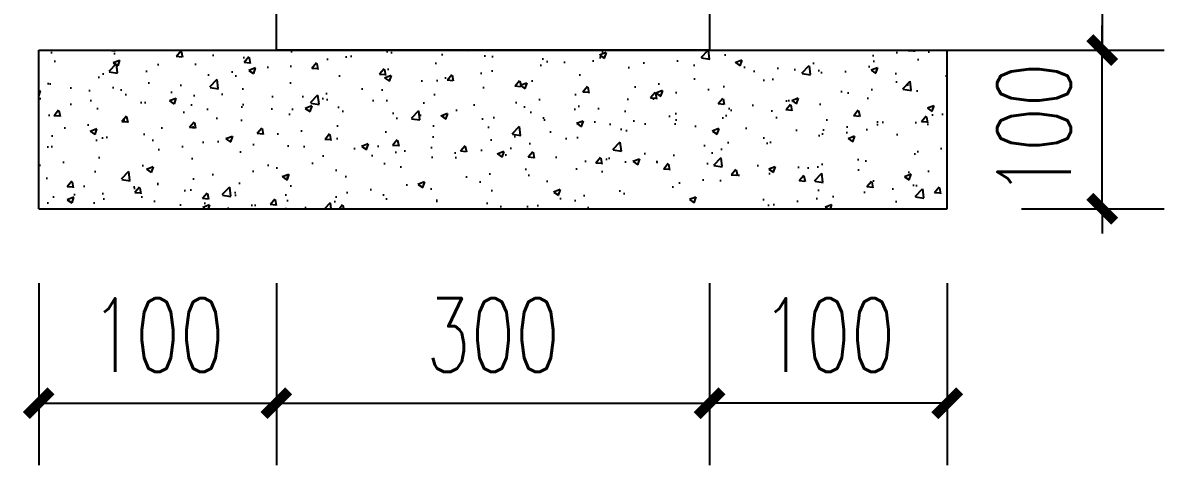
# Model space of a CAD drawing. Extents: x 177291 to 1288761, y 177638 to 322898.
# Drawn here: x 354088 to 363297, y 185465 to 189035 of the extents above; entities that cross this region are included whole.
import ezdxf

# ---------------------------------------------------------------- set-up
doc = ezdxf.new("R2010")
doc.units = 0
doc.header["$LTSCALE"] = 1000
doc.layers.add('AXIS', color=3, linetype='Continuous')
doc.layers.add('TEXT', color=7, linetype='Continuous')
doc.styles.add('_TCH_DIM_T3', font='SIMPLEX', dxfattribs={"width": 0.705882, "bigfont": 'GBCBIG'})
doc.dimstyles.new('TCH-200-10', dxfattribs={"dimtxt": 595, "dimasz": 200, "dimexe": 500, "dimexo": 600, "dimgap": 252.5, "dimtad": 1, "dimdec": 0, "dimlfac": 0.1, "dimzin": 0, "dimdsep": 46, "dimtxsty": '_TCH_DIM_T3', "dimblk": 'ARCHTICK', "dimcen": 0.09, "dimclrd": 124, "dimclre": 124, "dimclrt": 7, "dimazin": 2, "dimtfac": 1, "dimtdec": 0, "dimtix": 1, "dimtmove": 2, "dimatfit": 3, "dimfxl": 1, "dimtolj": 1, "dimtzin": 0, "dimarcsym": 0})

# ---------------------------------------------------------------- blocks, each defined once
blk = doc.blocks.new('_ArchTick')
at = {"color": 0, "linetype": 'ByBlock', "const_width": 0.4}
blk.add_lwpolyline([(-0.5, -0.5), (0.5, 0.5)], dxfattribs=at)
blk = doc.blocks.new('*D1030')
at = {"layer": 'AXIS', "color": 124, "linetype": 'ByBlock', "lineweight": -2, "transparency": 16777216}
for p, q in [((356133.6, 186934), (356133.6, 185465.4)), ((359628.9, 186934), (359628.9, 185465.4)), ((356133.6, 185965.4), (359628.9, 185965.4))]:
    blk.add_line(p, q, dxfattribs=at)
at = {"layer": 'Defpoints', "color": 0, "linetype": 'ByBlock', "transparency": 16777216}
for p in [(356133.6, 187534), (359628.9, 187534), (359628.9, 185965.4)]:
    blk.add_point(p, dxfattribs=at)
at = {"layer": 'AXIS', "color": 124, "linetype": 'ByBlock', "lineweight": -2, "transparency": 16777216, "xscale": 200, "yscale": 200, "zscale": 200, "rotation": 180}
blk.add_blockref('_ArchTick', (356133.6, 185965.4), dxfattribs=at)
at = {"layer": 'AXIS', "color": 124, "linetype": 'ByBlock', "lineweight": -2, "transparency": 16777216, "xscale": 200, "yscale": 200, "zscale": 200}
blk.add_blockref('_ArchTick', (359628.9, 185965.4), dxfattribs=at)
at = {"layer": 'AXIS', "color": 7, "linetype": 'ByBlock', "transparency": 16777216, "insert": (357881.2, 186515.4), "char_height": 595, "attachment_point": 5, "style": '_TCH_DIM_T3'}
blk.add_mtext('\\A1;300', dxfattribs=at)
blk = doc.blocks.new('*D1031')
at = {"layer": 'AXIS', "color": 124, "linetype": 'ByBlock', "lineweight": -2, "transparency": 16777216}
for p, q in [((359931.8, 195813), (363297.5, 195813)), ((362797.5, 195813), (362797.5, 188814)), ((359930.5, 188814), (363297.5, 188814))]:
    blk.add_line(p, q, dxfattribs=at)
at = {"layer": 'Defpoints', "color": 0, "linetype": 'ByBlock', "transparency": 16777216}
for p in [(359331.8, 195813), (359330.5, 188814), (362797.5, 188814)]:
    blk.add_point(p, dxfattribs=at)
at = {"layer": 'AXIS', "color": 124, "linetype": 'ByBlock', "lineweight": -2, "transparency": 16777216, "xscale": 200, "yscale": 200, "zscale": 200}
for p, rotation in [((362797.5, 195813), 90), ((362797.5, 188814), 270)]:
    blk.add_blockref('_ArchTick', p, dxfattribs=dict(at, rotation=rotation))
at = {"layer": 'AXIS', "color": 7, "linetype": 'ByBlock', "transparency": 16777216, "insert": (362247.5, 192313.5), "char_height": 595, "attachment_point": 5, "rotation": 90, "style": '_TCH_DIM_T3'}
blk.add_mtext('\\A1;800', dxfattribs=at)
blk = doc.blocks.new('*D1032')
at = {"layer": 'AXIS', "color": 124, "linetype": 'ByBlock', "lineweight": -2, "transparency": 16777216}
for p, q in [((362797.5, 188814), (362797.5, 189014)), ((362146.5, 188814), (363297.5, 188814)), ((362797.5, 187534), (362797.5, 188814)), ((362146.5, 187534), (363297.5, 187534)), ((362797.5, 187534), (362797.5, 187334))]:
    blk.add_line(p, q, dxfattribs=at)
at = {"layer": 'Defpoints', "color": 0, "linetype": 'ByBlock', "transparency": 16777216}
for p in [(361546.5, 188814), (362797.5, 188814), (361546.5, 187534)]:
    blk.add_point(p, dxfattribs=at)
at = {"layer": 'AXIS', "color": 124, "linetype": 'ByBlock', "lineweight": -2, "transparency": 16777216, "xscale": 200, "yscale": 200, "zscale": 200}
for p, rotation in [((362797.5, 188814), 270), ((362797.5, 187534), 90)]:
    blk.add_blockref('_ArchTick', p, dxfattribs=dict(at, rotation=rotation))
at = {"layer": 'AXIS', "color": 7, "linetype": 'ByBlock', "transparency": 16777216, "insert": (362247.5, 188174), "char_height": 595, "attachment_point": 5, "rotation": 90, "style": '_TCH_DIM_T3'}
blk.add_mtext('\\A1;100', dxfattribs=at)
blk = doc.blocks.new('*D1033')
at = {"layer": 'AXIS', "color": 124, "linetype": 'ByBlock', "lineweight": -2, "transparency": 16777216}
for p, q in [((359628.9, 186934), (359628.9, 185465.4)), ((361546.5, 186934), (361546.5, 185465.4)), ((361546.5, 185965.4), (359628.9, 185965.4))]:
    blk.add_line(p, q, dxfattribs=at)
at = {"layer": 'Defpoints', "color": 0, "linetype": 'ByBlock', "transparency": 16777216}
for p in [(359628.9, 187534), (361546.5, 187534), (359628.9, 185965.4)]:
    blk.add_point(p, dxfattribs=at)
at = {"layer": 'AXIS', "color": 124, "linetype": 'ByBlock', "lineweight": -2, "transparency": 16777216, "xscale": 200, "yscale": 200, "zscale": 200, "rotation": 180}
blk.add_blockref('_ArchTick', (359628.9, 185965.4), dxfattribs=at)
at = {"layer": 'AXIS', "color": 124, "linetype": 'ByBlock', "lineweight": -2, "transparency": 16777216, "xscale": 200, "yscale": 200, "zscale": 200}
blk.add_blockref('_ArchTick', (361546.5, 185965.4), dxfattribs=at)
at = {"layer": 'AXIS', "color": 7, "linetype": 'ByBlock', "transparency": 16777216, "insert": (360587.7, 186515.4), "char_height": 595, "attachment_point": 5, "style": '_TCH_DIM_T3'}
blk.add_mtext('\\A1;100', dxfattribs=at)
blk = doc.blocks.new('*D1034')
at = {"layer": 'AXIS', "color": 124, "linetype": 'ByBlock', "lineweight": -2, "transparency": 16777216}
for p, q in [((354215.9, 186934), (354215.9, 185465.4)), ((356133.6, 186934), (356133.6, 185465.4)), ((354215.9, 185965.4), (356133.6, 185965.4))]:
    blk.add_line(p, q, dxfattribs=at)
at = {"layer": 'Defpoints', "color": 0, "linetype": 'ByBlock', "transparency": 16777216}
for p in [(354215.9, 187534), (356133.6, 187534), (356133.6, 185965.4)]:
    blk.add_point(p, dxfattribs=at)
at = {"layer": 'AXIS', "color": 124, "linetype": 'ByBlock', "lineweight": -2, "transparency": 16777216, "xscale": 200, "yscale": 200, "zscale": 200, "rotation": 180}
blk.add_blockref('_ArchTick', (354215.9, 185965.4), dxfattribs=at)
at = {"layer": 'AXIS', "color": 124, "linetype": 'ByBlock', "lineweight": -2, "transparency": 16777216, "xscale": 200, "yscale": 200, "zscale": 200}
blk.add_blockref('_ArchTick', (356133.6, 185965.4), dxfattribs=at)
at = {"layer": 'AXIS', "color": 7, "linetype": 'ByBlock', "transparency": 16777216, "insert": (355174.7, 186515.4), "char_height": 595, "attachment_point": 5, "style": '_TCH_DIM_T3'}
blk.add_mtext('\\A1;100', dxfattribs=at)

msp = doc.modelspace()

# ---------------------------------------------------------------- hatches: boundary and pattern name
h = msp.add_hatch()
h.set_pattern_fill('AR-CONC', color=256, scale=300)
h.set_pattern_definition([(50, (-685598.3, -677702.23), (546.554, -47.81726), [57.15, -628.65]), (355, (-685598.3, -677702.23), (-105.72848, 573.16993), [45.72, -502.92]), (100.451, (-685552.76, -677706.2), (440.8275, 525.35006), [48.57, -534.27]), (46.1842, (-685598.3, -677549.83), (813.23712, -126.127), [85.725, -942.975]), (96.6356, (-685530.54, -677560.34), (712.2127, 742.27667), [72.855, -801.405]), (351.184, (-685598.3, -677549.8), (712.2138, 742.27535), [68.58, -754.38]), (21, (-685522.1, -677587.93), (454.84464, -306.79656), [57.15, -628.65]), (326, (-685522.1, -677587.93), (185.40609, 552.5639), [45.72, -502.92]), (71.4514, (-685484.2, -677613.5), (640.24947, 245.76857), [48.57, -534.27]), (37.5, (-685598.31, -677702.23), (9.26581, 253.665117), [0, -496.824, 0, -510.54, 0, -504.825]), (7.5, (-685598.3, -677702.23), (200.45899, 300.541724), [0, -291.084, 0, -485.394, 0, -192.405]), (327.5, (-685768.24, -677702.23), (406.771786, -17.186232), [0, -190.5, 0, -594.36, 0, -788.67]), (317.5, (-685844.44, -677702.23), (444.38754, 76.27947), [0, -247.65, 0, -394.716, 0, -560.07])])
h.paths.add_polyline_path([(361546.48, 187534.04), (361546.48, 188814.04), (354215.93, 188814.04), (354215.93, 187534.04)])

# ---------------------------------------------------------------- linework, layer by layer
at = {"color": 7, "linetype": 'Continuous'}
for p, q in [((354215.93, 188814.04), (361546.48, 188814.04)), ((354215.93, 187534.04), (354215.93, 188814.04)), ((361546.48, 187534.04), (361546.48, 188814.04)), ((354215.93, 187534.04), (361546.48, 187534.04))]:
    msp.add_line(p, q, dxfattribs=at)
at = {"layer": 'TEXT'}
msp.add_lwpolyline([(356139.1, 195817.8), (359632.71, 195812.39), (359628.82, 188814.04), (356135.36, 188813.65)], close=True, dxfattribs=at)

# ---------------------------------------------------------------- dimensions: what is measured, and where the dimension line sits
at = {"layer": 'AXIS', "linetype": 'ByBlock'}
for base, p1, p2, angle, text, picture, middle in [((362797.49, 188814.04), (359331.81, 195813.04), (359330.52, 188814.04), 90, '800', '*D1031', (362247.49, 192313.54)), ((362797.49, 188814.04), (361546.48, 187534.04), (361546.48, 188814.04), 90, '100', '*D1032', (362247.49, 188174.04)), ((359628.86, 185965.43), (361546.48, 187534.04), (359628.86, 187534.04), 180, '100', '*D1033', (360587.67, 186515.43))]:
    dim = msp.add_linear_dim(base=base, p1=p1, p2=p2, angle=angle, text=text, dimstyle='TCH-200-10', dxfattribs=at)
    dim.commit()
    dim.dimension.update_dxf_attribs({"geometry": picture, "text_midpoint": middle})
for base, p1, p2, text, picture, middle in [((356133.56, 185965.43), (354215.93, 187534.04), (356133.56, 187534.04), '100', '*D1034', (355174.75, 186515.43)), ((359628.86, 185965.43), (356133.56, 187534.04), (359628.86, 187534.04), '300', '*D1030', (357881.21, 186515.43))]:
    dim = msp.add_linear_dim(base=base, p1=p1, p2=p2, text=text, dimstyle='TCH-200-10', dxfattribs=at)
    dim.commit()
    dim.dimension.update_dxf_attribs({"geometry": picture, "text_midpoint": middle})

doc.saveas('drawing.dxf')
